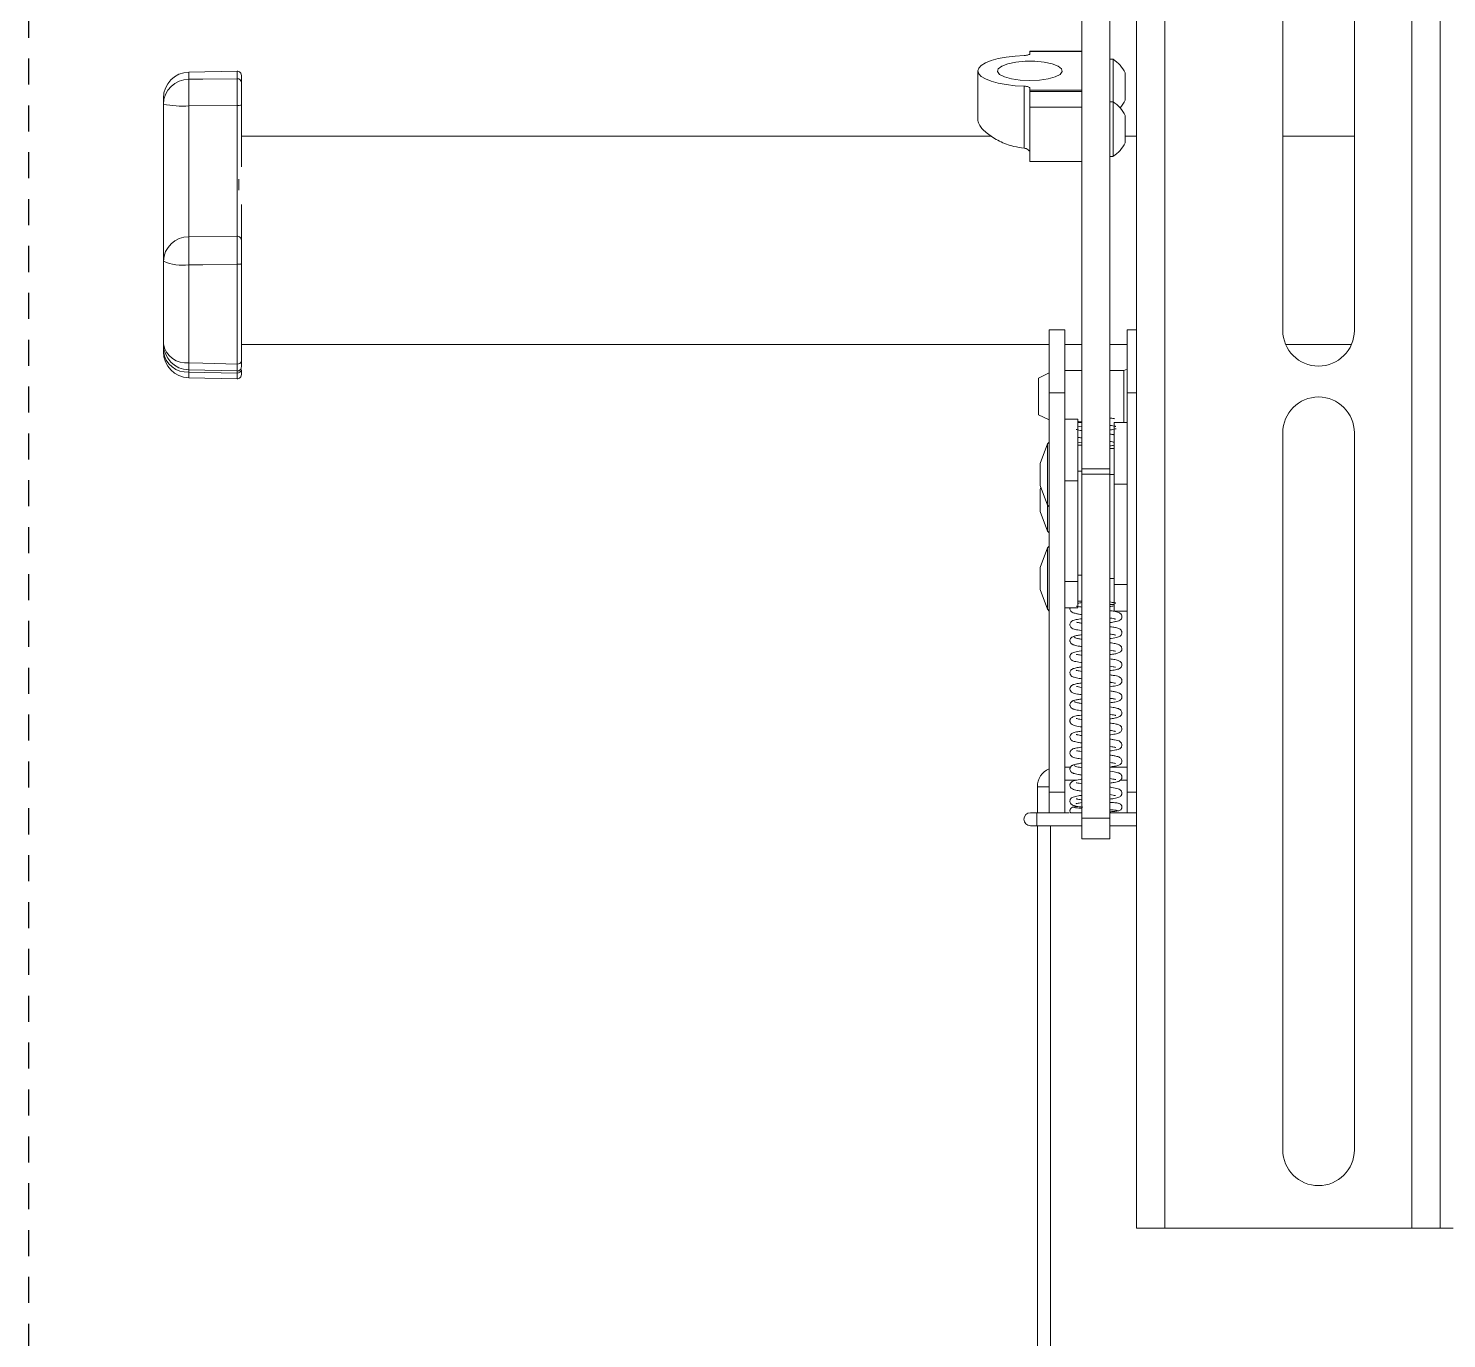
# Model space of a CAD drawing. Extents: x -382 to 1420, y -377 to 265.
# Drawn here: x 201.62 to 208.43, y -172.23 to -165.94 of the extents above; entities that cross this region are included whole.
import ezdxf

# ---------------------------------------------------------------- set-up
doc = ezdxf.new("R2010")
doc.units = 0
doc.header["$MEASUREMENT"] = 0
doc.linetypes.add('HIDDEN2', pattern=[0.1875, 0.125, -0.0625])
for name, color, linetype in [('AV-Anno-Iden', 154, 'CONTINUOUS'), ('AV-Detl-Obje-Brkt', 202, 'CONTINUOUS'), ('AV-Detl-Obje-Mont', 232, 'CONTINUOUS'), ('AV-Detl-Patt', 165, 'CONTINUOUS')]:
    doc.layers.add(name, color=color, linetype=linetype)

# ---------------------------------------------------------------- blocks, each defined once
blk = doc.blocks.new('A$C429A2651')
at = {"layer": 'AV-Detl-Obje-Brkt', "linetype": 'Continuous', "lineweight": 15}
for p, q in [((4.6736, 4.4204), (4.6736, 20.9101)), ((4.8093, 4.4204), (4.8093, 20.9101)), ((5.9961, 20.9101), (5.9961, 4.4204)), ((6.1319, 20.9101), (6.1319, 4.4204)), ((4.4115, 8.0661), (4.4115, 13.4628)), ((4.5459, 8.0661), (4.5459, 13.4628)), ((5.3762, 12.1734), (5.3762, 8.7307)), ((5.7198, 8.7307), (5.7198, 12.1734)), ((4.4115, 10.0707), (4.1617, 10.0707)), ((4.1617, 10.0693), (4.1617, 10.0707)), ((4.1617, 10.0693), (4.1617, 10.0591)), ((4.4115, 10.0693), (4.1617, 10.0693)), ((4.5609, 10.0321), (4.5459, 10.0321)), ((4.5609, 10.0321), (4.5609, 9.828)), ((3.9118, 9.7379), (3.9118, 9.9765)), ((4.6189, 9.9666), (4.6189, 9.8357)), ((4.1349, 9.6052), (4.1349, 9.9027)), ((4.1617, 9.8939), (4.1617, 9.8837)), ((4.1617, 9.8837), (4.4115, 9.8837)), ((4.1617, 9.878), (4.1617, 9.8837)), ((4.4115, 9.878), (4.1617, 9.878)), ((4.1617, 9.803), (4.1617, 9.878)), ((4.5609, 9.828), (4.5459, 9.828)), ((4.5609, 9.828), (4.5609, 9.5662)), ((4.1617, 9.803), (4.4115, 9.803)), ((4.1617, 9.5409), (4.1617, 9.803)), ((4.6189, 9.7626), (4.6189, 9.6316)), ((4.6736, 9.6627), (4.6189, 9.6627)), ((5.7198, 9.6627), (5.3762, 9.6627)), ((4.1617, 9.5409), (4.4115, 9.5409)), ((4.5459, 9.5662), (4.5609, 9.5662)), ((4.3288, 8.733), (4.2542, 8.733)), ((4.2542, 8.733), (4.2542, 8.4312)), ((4.3288, 8.733), (4.3288, 8.4312)), ((4.6736, 8.733), (4.6286, 8.733)), ((4.6286, 8.733), (4.6286, 8.4312)), ((4.3288, 8.6633), (4.4115, 8.6633)), ((4.5459, 8.6633), (4.6286, 8.6633)), ((5.39, 8.6633), (5.7061, 8.6633)), ((4.2542, 8.5266), (4.2036, 8.5019)), ((4.4115, 8.5384), (4.3288, 8.5384)), ((4.6133, 8.5384), (4.5459, 8.5384)), ((4.6286, 8.544), (4.6133, 8.5384)), ((4.6133, 8.5384), (4.6133, 8.4135)), ((4.2036, 8.5019), (4.2036, 8.4135)), ((4.2036, 8.4135), (4.2036, 8.3251)), ((4.3288, 8.4312), (4.2542, 8.4312)), ((4.2542, 7.539), (4.2542, 8.4312)), ((4.3288, 7.542), (4.3288, 8.4312)), ((4.6133, 8.4135), (4.6133, 8.2886)), ((4.6286, 7.6799), (4.6286, 8.4312)), ((4.6736, 8.4312), (4.6286, 8.4312)), ((4.2036, 8.3251), (4.2542, 8.3004)), ((4.3913, 8.3042), (4.3288, 8.3042)), ((4.3913, 8.3042), (4.3913, 8.0075)), ((4.3913, 8.2886), (4.4115, 8.2886)), ((4.4115, 8.2713), (4.3913, 8.2681)), ((4.6286, 8.2886), (4.5662, 8.2886)), ((4.5662, 7.9919), (4.5662, 8.2886)), ((4.2459, 8.1863), (4.2112, 8.091)), ((4.2542, 8.1946), (4.2459, 8.1863)), ((4.2459, 8.1863), (4.2459, 7.8911)), ((4.4115, 8.194), (4.3913, 8.191)), ((4.4115, 8.1793), (4.3913, 8.1793)), ((5.3762, 8.2389), (5.3762, 4.7961)), ((5.7198, 4.7961), (5.7198, 8.2389)), ((4.5662, 8.1637), (4.5459, 8.1637)), ((4.2112, 8.091), (4.2112, 7.9865)), ((4.4115, 8.0544), (4.3913, 8.0544)), ((4.4115, 8.0661), (4.5459, 8.0661)), ((4.4115, 8.0401), (4.4115, 8.0661)), ((4.5459, 8.0401), (4.4115, 8.0401)), ((4.4115, 6.3888), (4.4115, 8.0401)), ((4.5459, 8.0661), (4.5459, 8.0401)), ((4.5459, 6.3888), (4.5459, 8.0401)), ((4.5459, 8.0387), (4.5662, 8.0387)), ((4.2112, 7.9865), (4.2459, 7.8911)), ((4.2149, 7.9763), (4.2112, 7.966)), ((4.3913, 8.0075), (4.3288, 8.0075)), ((4.3913, 8.0075), (4.3913, 7.5254)), ((4.5662, 7.9919), (4.6286, 7.9919)), ((4.5662, 7.5098), (4.5662, 7.9919)), ((4.2112, 7.966), (4.2112, 7.8616)), ((4.2112, 7.8616), (4.2459, 7.7662)), ((4.2459, 7.8911), (4.2542, 7.8828)), ((4.2459, 7.8911), (4.2459, 7.7662)), ((4.2459, 7.7662), (4.2542, 7.7579)), ((4.2459, 7.6867), (4.2112, 7.5913)), ((4.2542, 7.6949), (4.2459, 7.6867)), ((4.2459, 7.6867), (4.2459, 7.3914)), ((4.6286, 7.5098), (4.6286, 7.6799)), ((4.2112, 7.5913), (4.2112, 7.4868)), ((4.2542, 7.4757), (4.2542, 7.539)), ((4.3288, 7.542), (4.3288, 7.5254)), ((4.3913, 7.5254), (4.3288, 7.5254)), ((4.3288, 7.5254), (4.3288, 7.5116)), ((4.3288, 6.5137), (4.3288, 7.5116)), ((4.4115, 7.5547), (4.3913, 7.5547)), ((4.3913, 7.5254), (4.3913, 7.3986)), ((4.5459, 7.539), (4.5662, 7.539)), ((4.5662, 7.5098), (4.6286, 7.5098)), ((4.5662, 7.3829), (4.5662, 7.5098)), ((4.6286, 7.4745), (4.6286, 7.5098)), ((4.2112, 7.4868), (4.2459, 7.3914)), ((4.2542, 6.5137), (4.2542, 7.4757)), ((4.3913, 7.4298), (4.4115, 7.4298)), ((4.6286, 6.5137), (4.6286, 7.4745)), ((4.2459, 7.3914), (4.2542, 7.3831)), ((4.3288, 7.3986), (4.3913, 7.3986)), ((4.5459, 7.4141), (4.5662, 7.4141)), ((4.5662, 7.3829), (4.6286, 7.3829)), ((4.3569, 6.6334), (4.3288, 6.6334)), ((4.6286, 6.6334), (4.5459, 6.6334)), ((4.1977, 6.5397), (4.1977, 6.4147)), ((4.2289, 6.5397), (4.1977, 6.5397)), ((4.2542, 6.5397), (4.2289, 6.5397)), ((4.3288, 6.5709), (4.3861, 6.5709)), ((4.5965, 6.5709), (4.6286, 6.5709)), ((4.2542, 6.5137), (4.3288, 6.5137)), ((4.2542, 6.4147), (4.2542, 6.5137)), ((4.3288, 6.5137), (4.3288, 6.4147)), ((4.6286, 6.4147), (4.6286, 6.5137)), ((4.6286, 6.5137), (4.6736, 6.5137)), ((4.1952, 6.4147), (4.1639, 6.4147)), ((4.2542, 6.4147), (4.1952, 6.4147)), ((4.1952, 6.3523), (4.1952, 6.4147)), ((4.3288, 6.4147), (4.2542, 6.4147)), ((4.3499, 6.4147), (4.3288, 6.4147)), ((4.6286, 6.4147), (4.5459, 6.4147)), ((4.6736, 6.4147), (4.6286, 6.4147)), ((4.1639, 6.3523), (4.1952, 6.3523)), ((4.1952, 6.3523), (4.4115, 6.3523)), ((4.1977, 6.3523), (4.1977, 1.2055)), ((4.2601, 1.2055), (4.2601, 6.3523)), ((4.4115, 6.3888), (4.5459, 6.3888)), ((4.4115, 6.2898), (4.4115, 6.3888)), ((4.5459, 6.3888), (4.5459, 6.2898)), ((4.5459, 6.3523), (4.6736, 6.3523)), ((4.5459, 6.2898), (4.4115, 6.2898)), ((4.8093, 4.4204), (4.6736, 4.4204)), ((5.9961, 4.4204), (4.8093, 4.4204)), ((6.1319, 4.4204), (5.9961, 4.4204)), ((6.1943, 4.4204), (6.1319, 4.4204))]:
    blk.add_line(p, q, dxfattribs=at)
at = {"layer": 'AV-Detl-Obje-Brkt', "linetype": 'Continuous', "lineweight": 15, "flags": 128}
for points in [[(4.1349, 10.0503), (4.0902, 10.0476), (4.0478, 10.0426), (4.0093, 10.0353), (3.9758, 10.0261), (3.9485, 10.0152), (3.9284, 10.003), (3.916, 9.99), (3.9118, 9.9765)], [(4.1617, 9.9301), (4.1157, 9.9322), (4.0737, 9.9382), (4.0396, 9.9476), (4.0163, 9.9595), (4.006, 9.973), (4.0094, 9.9868), (4.0264, 9.9997), (4.0555, 10.0105), (4.0939, 10.0183), (4.1384, 10.0224), (4.185, 10.0224), (4.2294, 10.0183), (4.2679, 10.0105), (4.2969, 9.9997), (4.3139, 9.9868), (4.3174, 9.973), (4.307, 9.9595), (4.2838, 9.9476), (4.2496, 9.9382), (4.2077, 9.9322), (4.1617, 9.9301)], [(4.1617, 10.0591), (4.1612, 10.0575), (4.1597, 10.0559), (4.1573, 10.0545), (4.154, 10.0532), (4.15, 10.0521), (4.1454, 10.0512), (4.1403, 10.0506), (4.1349, 10.0503)], [(3.9118, 9.9765), (3.916, 9.963), (3.9284, 9.9499), (3.9485, 9.9378), (3.9758, 9.9269), (4.0093, 9.9177), (4.0478, 9.9104), (4.0902, 9.9054), (4.1349, 9.9027)], [(4.1349, 9.9027), (4.1403, 9.9024), (4.1454, 9.9018), (4.15, 9.9009), (4.154, 9.8998), (4.1573, 9.8985), (4.1597, 9.897), (4.1612, 9.8955), (4.1617, 9.8939)]]:
    blk.add_lwpolyline(points, dxfattribs=at)
at = {"layer": 'AV-Detl-Obje-Brkt', "linetype": 'Continuous', "lineweight": 15}
for centre, radius, start, end in [((4.479, 9.9012), 0.1544, 25.07999, 57.96954), ((4.479, 9.6971), 0.1544, 25.07999, 57.96954), ((4.479, 9.9012), 0.1544, 318.64079, 334.92001), ((4.479, 9.6971), 0.1544, 302.03046, 334.92001), ((5.548, 8.7307), 0.1718, 180, 0), ((5.548, 8.2389), 0.1718, 0, 180), ((4.2913, 6.5397), 0.0937, 113.37828, 180), ((4.1639, 6.3835), 0.0312, 90, 270), ((5.548, 4.7961), 0.1718, 180, 0)]:
    blk.add_arc(centre, radius, start, end, dxfattribs=at)
for points, knots in [([(4.1349, 9.6052), (4.1178, 9.6076), (4.075, 9.6135), (4.0118, 9.6387), (3.954, 9.676), (3.9178, 9.7131), (3.9136, 9.7305), (3.9118, 9.7379)], [0, 0, 0, 0, 0.140515, 0.3521273, 0.5791279, 0.8190704, 1, 1, 1, 1]), ([(4.1588, 9.5912), (4.1571, 9.5936), (4.1536, 9.5985), (4.1449, 9.6036), (4.1381, 9.6047), (4.1349, 9.6052)], [0, 0, 0, 0, 0.349241, 0.699989, 1, 1, 1, 1]), ([(4.4115, 8.2494), (4.4064, 8.2502), (4.396, 8.2519), (4.3872, 8.2536), (4.3832, 8.2553), (4.3838, 8.2546), (4.3838, 8.2545)], [0, 0, 0, 0, 0.340241, 0.686109, 0.97012, 1, 1, 1, 1]), ([(4.3902, 8.2951), (4.3943, 8.2941), (4.4002, 8.2926), (4.409, 8.2914), (4.4115, 8.2911)], [0, 0, 0, 0, 0.709013, 1, 1, 1, 1]), ([(4.5695, 8.3059), (4.5693, 8.306), (4.5642, 8.3075), (4.556, 8.3085), (4.5469, 8.3097), (4.5459, 8.3098)], [0, 0, 0, 0, 0.042551, 0.902723, 1, 1, 1, 1]), ([(4.5459, 8.2744), (4.5507, 8.2737), (4.5614, 8.2721), (4.5713, 8.2697), (4.573, 8.2694), (4.5737, 8.2693)], [0, 0, 0, 0, 0.311943, 0.705689, 1, 1, 1, 1]), ([(4.5459, 8.2526), (4.5487, 8.2529), (4.5614, 8.2546), (4.5696, 8.2567), (4.576, 8.2583)], [0, 0, 0, 0, 0.218683, 1, 1, 1, 1]), ([(4.3913, 8.2176), (4.3966, 8.2164), (4.4023, 8.2152), (4.411, 8.214), (4.4115, 8.214)], [0, 0, 0, 0, 0.942095, 1, 1, 1, 1]), ([(4.5662, 8.2295), (4.5652, 8.2297), (4.5601, 8.2307), (4.5533, 8.2318), (4.5462, 8.2327), (4.5459, 8.2328)], [0, 0, 0, 0, 0.17621, 0.966962, 1, 1, 1, 1]), ([(4.5459, 8.1973), (4.5501, 8.1967), (4.5581, 8.1955), (4.5636, 8.1943), (4.5662, 8.1937)], [0, 0, 0, 0, 0.519506, 1, 1, 1, 1]), ([(4.5459, 8.1755), (4.5501, 8.1761), (4.5581, 8.1772), (4.5636, 8.1783), (4.5662, 8.1788)], [0, 0, 0, 0, 0.521344, 1, 1, 1, 1]), ([(4.5459, 7.4266), (4.5499, 7.426), (4.5595, 7.4245), (4.5687, 7.4227), (4.5734, 7.4214), (4.5735, 7.4216), (4.5736, 7.4216)], [0, 0, 0, 0, 0.247351, 0.60627, 0.912654, 1, 1, 1, 1]), ([(4.3547, 7.3986), (4.3544, 7.3977), (4.3532, 7.3943), (4.3546, 7.3884), (4.3585, 7.3816), (4.3678, 7.3745), (4.3801, 7.3716), (4.3965, 7.3684), (4.4072, 7.3668), (4.4115, 7.3662)], [0, 0, 0, 0, 0.031901, 0.123787, 0.201843, 0.335241, 0.663221, 0.864661, 1, 1, 1, 1]), ([(4.4115, 7.4017), (4.4077, 7.4022), (4.3981, 7.4037), (4.3889, 7.4055), (4.3841, 7.4069), (4.3839, 7.4067), (4.3839, 7.4067)], [0, 0, 0, 0, 0.242151, 0.601641, 0.90853, 1, 1, 1, 1]), ([(4.4115, 7.4235), (4.4047, 7.4226), (4.397, 7.4216), (4.3919, 7.4203), (4.3913, 7.4202)], [0, 0, 0, 0, 0.875893, 1, 1, 1, 1]), ([(4.5459, 7.4047), (4.5526, 7.4056), (4.5604, 7.4066), (4.5655, 7.4079), (4.5662, 7.4081)], [0, 0, 0, 0, 0.860367, 1, 1, 1, 1]), ([(4.5459, 7.3277), (4.5506, 7.3284), (4.5625, 7.33), (4.5808, 7.3338), (4.595, 7.338), (4.6026, 7.3484), (4.6039, 7.356), (4.603, 7.3632), (4.5987, 7.3699), (4.5885, 7.3771), (4.5747, 7.3802), (4.5579, 7.3833), (4.5481, 7.3846), (4.5459, 7.3849)], [0, 0, 0, 0, 0.0781, 0.196284, 0.393199, 0.466901, 0.496676, 0.524648, 0.58448, 0.653506, 0.844248, 0.966266, 1, 1, 1, 1]), ([(4.4115, 7.3464), (4.4092, 7.3461), (4.3958, 7.3442), (4.3787, 7.341), (4.3628, 7.3359), (4.3555, 7.3264), (4.3534, 7.3196), (4.3542, 7.3119), (4.362, 7.2991), (4.38, 7.2945), (4.3969, 7.2911), (4.4106, 7.2893), (4.4115, 7.2891)], [0, 0, 0, 0, 0.037753, 0.218278, 0.39161, 0.442489, 0.494454, 0.546567, 0.596896, 0.782774, 0.984751, 1, 1, 1, 1]), ([(4.4115, 7.3245), (4.4055, 7.3255), (4.3942, 7.3272), (4.3855, 7.3295), (4.3851, 7.3292), (4.385, 7.3291)], [0, 0, 0, 0, 0.4288088, 0.7997051, 1, 1, 1, 1]), ([(4.5459, 7.3496), (4.5462, 7.3495), (4.5527, 7.3486), (4.5613, 7.347), (4.5692, 7.3455), (4.5729, 7.3444), (4.573, 7.3445), (4.573, 7.3446)], [0, 0, 0, 0, 0.0162179, 0.4082786, 0.7417556, 0.8897331, 1, 1, 1, 1]), ([(4.5459, 7.2506), (4.5479, 7.2509), (4.5636, 7.253), (4.5808, 7.2566), (4.5947, 7.2613), (4.6013, 7.2696), (4.6034, 7.2748), (4.6039, 7.2811), (4.602, 7.2883), (4.597, 7.2943), (4.5876, 7.3001), (4.5765, 7.3027), (4.5597, 7.306), (4.5486, 7.3075), (4.5459, 7.3078)], [0, 0, 0, 0, 0.030663, 0.248364, 0.405829, 0.440289, 0.475985, 0.51301, 0.547455, 0.600991, 0.647698, 0.824906, 0.9575, 1, 1, 1, 1]), ([(4.3751, 7.2616), (4.3724, 7.2611), (4.3668, 7.26), (4.3589, 7.2548), (4.3546, 7.2475), (4.3536, 7.241), (4.3543, 7.2347), (4.3577, 7.2283), (4.365, 7.2221), (4.371, 7.2208), (4.3747, 7.22)], [0, 0, 0, 0, 0.129807, 0.271078, 0.420769, 0.496096, 0.569304, 0.703689, 0.819353, 1, 1, 1, 1]), ([(4.3667, 7.2242), (4.3672, 7.2232), (4.368, 7.2214), (4.3778, 7.2179), (4.3918, 7.2148), (4.4078, 7.2127), (4.4115, 7.2122)], [0, 0, 0, 0, 0.2335179, 0.4573663, 0.8748309, 1, 1, 1, 1]), ([(4.4115, 7.2694), (4.404, 7.2682), (4.3881, 7.2658), (4.3717, 7.262), (4.3687, 7.2593), (4.3672, 7.2579)], [0, 0, 0, 0, 0.300587, 0.637939, 1, 1, 1, 1]), ([(4.4115, 7.2475), (4.4095, 7.2478), (4.4004, 7.2491), (4.3886, 7.2514), (4.3774, 7.2546), (4.3765, 7.2567), (4.376, 7.2578)], [0, 0, 0, 0, 0.085119, 0.376156, 0.682171, 1, 1, 1, 1]), ([(4.5459, 7.2725), (4.548, 7.2722), (4.5549, 7.2712), (4.5633, 7.2697), (4.5712, 7.2678), (4.572, 7.2679), (4.5724, 7.268)], [0, 0, 0, 0, 0.129196, 0.444225, 0.725636, 1, 1, 1, 1]), ([(4.5459, 7.1736), (4.5543, 7.1748), (4.5702, 7.1772), (4.5866, 7.1812), (4.5978, 7.1868), (4.6028, 7.1956), (4.604, 7.2018), (4.6028, 7.2088), (4.596, 7.2196), (4.5805, 7.2249), (4.5657, 7.2279), (4.5508, 7.2301), (4.5459, 7.2308)], [0, 0, 0, 0, 0.147847, 0.28023, 0.422879, 0.463949, 0.50806, 0.554553, 0.599433, 0.750273, 0.918209, 1, 1, 1, 1]), ([(4.4115, 7.1923), (4.4104, 7.1921), (4.396, 7.1902), (4.3779, 7.1867), (4.3623, 7.1813), (4.3556, 7.1725), (4.3539, 7.1666), (4.3537, 7.16), (4.3563, 7.1531), (4.3642, 7.1451), (4.3777, 7.1408), (4.3948, 7.1373), (4.4097, 7.1353), (4.4115, 7.135)], [0, 0, 0, 0, 0.018175, 0.227713, 0.392425, 0.456675, 0.48402, 0.50876, 0.559416, 0.614865, 0.76268, 0.970733, 1, 1, 1, 1]), ([(4.4115, 7.1704), (4.4096, 7.1707), (4.4027, 7.1717), (4.3945, 7.1732), (4.3864, 7.1751), (4.3852, 7.1752), (4.3847, 7.1753)], [0, 0, 0, 0, 0.12728, 0.461572, 0.749349, 1, 1, 1, 1]), ([(4.5459, 7.1954), (4.5465, 7.1953), (4.553, 7.1944), (4.562, 7.1927), (4.5704, 7.1912), (4.5738, 7.1898), (4.5733, 7.1905), (4.5732, 7.1905)], [0, 0, 0, 0, 0.030421, 0.389603, 0.703312, 0.972183, 1, 1, 1, 1]), ([(4.5459, 7.0965), (4.5479, 7.0967), (4.5613, 7.0986), (4.5783, 7.1021), (4.5915, 7.1054), (4.6004, 7.1139), (4.6037, 7.1211), (4.6038, 7.1287), (4.6009, 7.1359), (4.5954, 7.1415), (4.5859, 7.1463), (4.5726, 7.1497), (4.5546, 7.1523), (4.5459, 7.1536)], [0, 0, 0, 0, 0.0326335, 0.2164215, 0.3712337, 0.4163052, 0.4669463, 0.5157834, 0.5575965, 0.6224051, 0.6883525, 0.8498151, 1, 1, 1, 1]), ([(4.4115, 7.115), (4.4037, 7.1139), (4.3857, 7.1113), (4.3724, 7.108), (4.3632, 7.1036), (4.3579, 7.0987), (4.3545, 7.093), (4.3534, 7.0858), (4.3552, 7.0779), (4.3627, 7.0687), (4.3755, 7.0643), (4.3921, 7.0607), (4.4072, 7.0586), (4.4115, 7.0579)], [0, 0, 0, 0, 0.13061, 0.29855, 0.372271, 0.411014, 0.452739, 0.496548, 0.536645, 0.603269, 0.743709, 0.927012, 1, 1, 1, 1]), ([(4.4115, 7.0933), (4.407, 7.094), (4.3977, 7.0955), (4.3887, 7.0973), (4.3843, 7.0985), (4.3837, 7.0986), (4.3836, 7.0986)], [0, 0, 0, 0, 0.300919, 0.613375, 0.884408, 1, 1, 1, 1]), ([(4.5459, 7.1184), (4.5461, 7.1183), (4.5523, 7.1175), (4.5609, 7.1159), (4.5697, 7.1143), (4.5735, 7.1129), (4.573, 7.1137), (4.5729, 7.1138)], [0, 0, 0, 0, 0.0074352, 0.3593007, 0.6698616, 0.9398258, 1, 1, 1, 1]), ([(4.4115, 7.038), (4.4081, 7.0376), (4.3943, 7.0358), (4.3793, 7.0326), (4.3634, 7.0281), (4.3547, 7.0173), (4.3535, 7.0091), (4.355, 7.001), (4.3674, 6.9869), (4.3825, 6.9855), (4.4043, 6.9821), (4.4115, 6.981)], [0, 0, 0, 0, 0.0527901, 0.2153621, 0.3659409, 0.4575732, 0.5036105, 0.5475925, 0.6283384, 0.8773692, 1, 1, 1, 1]), ([(4.4115, 7.0162), (4.411, 7.0163), (4.404, 7.0173), (4.3951, 7.0189), (4.3861, 7.021), (4.3852, 7.0209), (4.3848, 7.0208)], [0, 0, 0, 0, 0.028235, 0.4187656, 0.75516, 1, 1, 1, 1]), ([(4.5459, 7.0194), (4.551, 7.0201), (4.5672, 7.0225), (4.5855, 7.0267), (4.5976, 7.032), (4.6026, 7.0413), (4.6039, 7.0465), (4.6034, 7.0522), (4.6011, 7.0584), (4.5909, 7.0694), (4.5764, 7.0715), (4.5571, 7.0751), (4.5482, 7.0763), (4.5459, 7.0767)], [0, 0, 0, 0, 0.085153, 0.275657, 0.428579, 0.460914, 0.491602, 0.521411, 0.551211, 0.611952, 0.856873, 0.963323, 1, 1, 1, 1]), ([(4.5459, 7.0412), (4.5475, 7.041), (4.5544, 7.04), (4.5628, 7.0385), (4.5711, 7.0366), (4.5727, 7.0363), (4.5735, 7.0361)], [0, 0, 0, 0, 0.101097, 0.44394, 0.743171, 1, 1, 1, 1]), ([(4.3748, 6.9532), (4.3722, 6.9527), (4.3666, 6.9516), (4.3588, 6.9464), (4.3545, 6.9392), (4.3536, 6.9326), (4.3544, 6.9264), (4.3578, 6.9199), (4.3652, 6.9138), (4.3712, 6.9124), (4.3749, 6.9116)], [0, 0, 0, 0, 0.127763, 0.267597, 0.416503, 0.491671, 0.564853, 0.699535, 0.815993, 1, 1, 1, 1]), ([(4.4115, 6.961), (4.4082, 6.9606), (4.3972, 6.959), (4.3829, 6.9563), (4.3697, 6.9529), (4.3679, 6.9505), (4.367, 6.9493)], [0, 0, 0, 0, 0.117801, 0.393362, 0.687347, 1, 1, 1, 1]), ([(4.4115, 6.9392), (4.4101, 6.9394), (4.4015, 6.9406), (4.3898, 6.9429), (4.3778, 6.946), (4.3764, 6.9482), (4.3756, 6.9493)], [0, 0, 0, 0, 0.06102, 0.358484, 0.67163, 1, 1, 1, 1]), ([(4.5459, 6.9425), (4.5543, 6.9437), (4.5727, 6.9464), (4.5865, 6.9499), (4.5964, 6.9553), (4.6012, 6.9608), (4.6034, 6.9668), (4.604, 6.9737), (4.6015, 6.981), (4.5962, 6.9866), (4.5879, 6.9915), (4.5765, 6.9945), (4.5604, 6.9975), (4.5497, 6.999), (4.5459, 6.9996)], [0, 0, 0, 0, 0.140528, 0.311507, 0.381675, 0.444464, 0.474465, 0.503736, 0.557385, 0.604428, 0.657986, 0.824123, 0.937439, 1, 1, 1, 1]), ([(4.5459, 6.9642), (4.5481, 6.9639), (4.5584, 6.9623), (4.5681, 6.9605), (4.5729, 6.9589), (4.5726, 6.9595), (4.5725, 6.9597)], [0, 0, 0, 0, 0.1431232, 0.6713056, 0.9220991, 1, 1, 1, 1]), ([(4.4115, 6.884), (4.4104, 6.8838), (4.3961, 6.8819), (4.3783, 6.8785), (4.3631, 6.8734), (4.3561, 6.8651), (4.3541, 6.8595), (4.3536, 6.8547), (4.3543, 6.8503), (4.3564, 6.8451), (4.3633, 6.8373), (4.3763, 6.8329), (4.3933, 6.8293), (4.4089, 6.8271), (4.4115, 6.8267)], [0, 0, 0, 0, 0.017855, 0.226695, 0.386733, 0.449627, 0.476996, 0.501901, 0.526399, 0.55178, 0.605654, 0.74911, 0.957343, 1, 1, 1, 1]), ([(4.367, 6.9155), (4.3676, 6.9145), (4.3688, 6.9127), (4.3792, 6.9093), (4.3931, 6.9063), (4.4085, 6.9043), (4.4115, 6.9038)], [0, 0, 0, 0, 0.2387093, 0.467695, 0.8950386, 1, 1, 1, 1]), ([(4.5459, 6.8653), (4.5537, 6.8664), (4.5692, 6.8687), (4.586, 6.8727), (4.5977, 6.8783), (4.6028, 6.8873), (4.604, 6.8936), (4.6028, 6.9007), (4.596, 6.9113), (4.5808, 6.9166), (4.5662, 6.9195), (4.5512, 6.9217), (4.5459, 6.9225)], [0, 0, 0, 0, 0.135487, 0.269288, 0.420207, 0.462778, 0.507635, 0.554096, 0.598462, 0.74633, 0.910763, 1, 1, 1, 1]), ([(4.5459, 6.8871), (4.5469, 6.887), (4.5539, 6.886), (4.563, 6.8843), (4.571, 6.8827), (4.5741, 6.8814), (4.5736, 6.882), (4.5735, 6.8821)], [0, 0, 0, 0, 0.0587548, 0.4144469, 0.7212381, 0.9802543, 1, 1, 1, 1]), ([(4.4115, 6.8621), (4.4101, 6.8623), (4.3994, 6.8639), (4.3893, 6.8657), (4.3843, 6.8675), (4.3846, 6.867), (4.3846, 6.867)], [0, 0, 0, 0, 0.096618, 0.70817, 0.980058, 1, 1, 1, 1]), ([(4.5459, 6.7882), (4.5476, 6.7884), (4.5605, 6.7902), (4.5774, 6.7936), (4.5912, 6.797), (4.6005, 6.8057), (4.6038, 6.8133), (4.6036, 6.8209), (4.5993, 6.831), (4.5875, 6.8377), (4.5726, 6.8413), (4.5547, 6.844), (4.5459, 6.8454)], [0, 0, 0, 0, 0.026991, 0.20884, 0.365531, 0.413466, 0.467618, 0.518296, 0.56077, 0.689434, 0.848343, 1, 1, 1, 1]), ([(4.4115, 6.8067), (4.4044, 6.8057), (4.3867, 6.8033), (4.3729, 6.7998), (4.3631, 6.7954), (4.3565, 6.7894), (4.3536, 6.781), (4.354, 6.7724), (4.3605, 6.7617), (4.3732, 6.7566), (4.3898, 6.7528), (4.4058, 6.7505), (4.4115, 6.7496)], [0, 0, 0, 0, 0.116425, 0.289804, 0.363407, 0.436666, 0.476214, 0.51533, 0.583598, 0.719867, 0.899968, 1, 1, 1, 1]), ([(4.4115, 6.785), (4.4071, 6.7857), (4.3981, 6.7871), (4.3892, 6.7889), (4.3844, 6.7902), (4.3837, 6.7903), (4.3835, 6.7904)], [0, 0, 0, 0, 0.292249, 0.607105, 0.879936, 1, 1, 1, 1]), ([(4.5459, 6.8101), (4.5509, 6.8093), (4.5607, 6.8077), (4.569, 6.8062), (4.5728, 6.8049), (4.5724, 6.8057), (4.5724, 6.8058)], [0, 0, 0, 0, 0.342956, 0.66982, 0.954984, 1, 1, 1, 1]), ([(4.5459, 6.7111), (4.5509, 6.7118), (4.5668, 6.7141), (4.5848, 6.7183), (4.5965, 6.7229), (4.6024, 6.7321), (4.6039, 6.7381), (4.6034, 6.7442), (4.6008, 6.7506), (4.5903, 6.7612), (4.5757, 6.7633), (4.5566, 6.7669), (4.548, 6.7681), (4.5459, 6.7684)], [0, 0, 0, 0, 0.084003, 0.270919, 0.420816, 0.454945, 0.489188, 0.523081, 0.555626, 0.618134, 0.862461, 0.966769, 1, 1, 1, 1]), ([(4.4115, 6.7299), (4.4098, 6.7296), (4.3976, 6.7279), (4.3816, 6.7248), (4.3663, 6.7212), (4.3559, 6.7115), (4.3535, 6.7027), (4.3542, 6.6947), (4.3642, 6.6801), (4.3805, 6.6777), (4.4025, 6.6741), (4.4115, 6.6726)], [0, 0, 0, 0, 0.0278989, 0.1988562, 0.3447107, 0.4342861, 0.4826008, 0.527414, 0.6035739, 0.8386615, 1, 1, 1, 1]), ([(4.4115, 6.708), (4.4109, 6.7081), (4.4037, 6.7091), (4.3948, 6.7107), (4.3862, 6.7127), (4.3855, 6.7124), (4.3852, 6.7123)], [0, 0, 0, 0, 0.03898, 0.428247, 0.767, 1, 1, 1, 1]), ([(4.5459, 6.733), (4.5463, 6.7329), (4.5523, 6.7321), (4.5606, 6.7306), (4.5692, 6.7289), (4.5737, 6.7275), (4.5736, 6.7278), (4.5736, 6.7278)], [0, 0, 0, 0, 0.020121, 0.366596, 0.670928, 0.93429, 1, 1, 1, 1]), ([(4.5459, 6.6342), (4.5535, 6.6353), (4.5715, 6.6378), (4.5872, 6.6417), (4.5987, 6.648), (4.6027, 6.6564), (4.6041, 6.6621), (4.6028, 6.6703), (4.5981, 6.6767), (4.5889, 6.6831), (4.5769, 6.686), (4.5604, 6.6892), (4.5496, 6.6908), (4.5459, 6.6913)], [0, 0, 0, 0, 0.126316, 0.298549, 0.431195, 0.459148, 0.485217, 0.534859, 0.58727, 0.647412, 0.822744, 0.939559, 1, 1, 1, 1]), ([(4.3747, 6.6449), (4.3721, 6.6443), (4.3665, 6.6433), (4.3587, 6.638), (4.3545, 6.6308), (4.3536, 6.6243), (4.3544, 6.618), (4.3578, 6.6115), (4.3653, 6.6054), (4.3714, 6.604), (4.3752, 6.6032)], [0, 0, 0, 0, 0.125743, 0.264127, 0.412059, 0.486916, 0.559928, 0.694785, 0.812142, 1, 1, 1, 1]), ([(4.4115, 6.6527), (4.4074, 6.6522), (4.3956, 6.6505), (4.381, 6.6477), (4.3686, 6.6442), (4.3673, 6.6418), (4.3667, 6.6406)], [0, 0, 0, 0, 0.145455, 0.41253, 0.697249, 1, 1, 1, 1]), ([(4.4115, 6.6309), (4.4075, 6.6315), (4.3978, 6.633), (4.3865, 6.6354), (4.3775, 6.638), (4.3761, 6.6398), (4.3754, 6.6407)], [0, 0, 0, 0, 0.185254, 0.447158, 0.718801, 1, 1, 1, 1]), ([(4.5459, 6.6559), (4.5465, 6.6558), (4.5564, 6.6544), (4.5661, 6.6527), (4.5728, 6.6506), (4.5726, 6.6512), (4.5725, 6.6514)], [0, 0, 0, 0, 0.0342335, 0.6168989, 0.8756246, 1, 1, 1, 1]), ([(4.5459, 6.557), (4.5532, 6.558), (4.5669, 6.56), (4.5828, 6.5639), (4.5902, 6.5655), (4.5985, 6.5721), (4.6018, 6.5769), (4.6037, 6.5823), (4.6037, 6.5886), (4.6014, 6.5957), (4.5933, 6.6045), (4.5783, 6.6087), (4.5611, 6.6123), (4.5465, 6.6142), (4.5459, 6.6143)], [0, 0, 0, 0, 0.12708, 0.239576, 0.37722, 0.418111, 0.445579, 0.478681, 0.515532, 0.550842, 0.61631, 0.774157, 0.990694, 1, 1, 1, 1]), ([(4.4115, 6.5757), (4.4087, 6.5753), (4.3923, 6.573), (4.3745, 6.5694), (4.3604, 6.5635), (4.3552, 6.5546), (4.3538, 6.55), (4.3537, 6.5448), (4.3553, 6.5386), (4.3598, 6.5324), (4.37, 6.526), (4.3845, 6.5228), (4.4014, 6.5198), (4.4106, 6.5185), (4.4115, 6.5184)], [0, 0, 0, 0, 0.045527, 0.264828, 0.421779, 0.453285, 0.482203, 0.509047, 0.536217, 0.593295, 0.660444, 0.857447, 0.985574, 1, 1, 1, 1]), ([(4.3673, 6.6068), (4.3683, 6.6058), (4.3701, 6.6038), (4.3798, 6.6009), (4.3939, 6.5982), (4.4043, 6.5964), (4.4113, 6.5955), (4.4115, 6.5955)], [0, 0, 0, 0, 0.265927, 0.520017, 0.762522, 0.993546, 1, 1, 1, 1]), ([(4.4115, 6.5539), (4.4068, 6.5546), (4.396, 6.5562), (4.3861, 6.5585), (4.3844, 6.5589), (4.3837, 6.559)], [0, 0, 0, 0, 0.313196, 0.707784, 1, 1, 1, 1]), ([(4.5459, 6.5788), (4.5512, 6.578), (4.5616, 6.5763), (4.5703, 6.5746), (4.5744, 6.5729), (4.5737, 6.5737), (4.5737, 6.5737)], [0, 0, 0, 0, 0.345095, 0.689768, 0.972126, 1, 1, 1, 1]), ([(4.4129, 6.4989), (4.4067, 6.4979), (4.3891, 6.4953), (4.3732, 6.4917), (4.3635, 6.4873), (4.3585, 6.4828), (4.3552, 6.478), (4.3534, 6.4711), (4.3545, 6.4628), (4.3602, 6.4547), (4.3682, 6.4505), (4.3835, 6.4456), (4.4039, 6.4426), (4.4152, 6.441)], [0, 0, 0, 0, 0.1029194, 0.2928975, 0.3720146, 0.4092107, 0.4464255, 0.4846785, 0.5211964, 0.5831074, 0.6693573, 0.8173206, 1, 1, 1, 1]), ([(4.4115, 6.4767), (4.4086, 6.4771), (4.4005, 6.4782), (4.3921, 6.4798), (4.3866, 6.4809), (4.3844, 6.4816), (4.3846, 6.4812), (4.3846, 6.4811)], [0, 0, 0, 0, 0.184907, 0.514627, 0.778385, 0.977784, 1, 1, 1, 1]), ([(4.5459, 6.4799), (4.5526, 6.4809), (4.5706, 6.4836), (4.5853, 6.4869), (4.5959, 6.4925), (4.6009, 6.4979), (4.6032, 6.5036), (4.6039, 6.5088), (4.6031, 6.5139), (4.6004, 6.5201), (4.5944, 6.5256), (4.5807, 6.5315), (4.5649, 6.5345), (4.5485, 6.5368), (4.5459, 6.5371)], [0, 0, 0, 0, 0.116715, 0.31505, 0.387981, 0.44856, 0.47668, 0.503596, 0.53204, 0.56465, 0.643434, 0.73641, 0.958573, 1, 1, 1, 1]), ([(4.5459, 6.5018), (4.5513, 6.5009), (4.5621, 6.4993), (4.5709, 6.4971), (4.5717, 6.4974), (4.572, 6.4975)], [0, 0, 0, 0, 0.377037, 0.753967, 1, 1, 1, 1]), ([(4.3724, 6.4421), (4.3702, 6.4418), (4.3653, 6.4412), (4.3596, 6.4374), (4.3561, 6.4328), (4.3543, 6.4285), (4.3536, 6.4239), (4.3542, 6.4194), (4.3553, 6.4163), (4.3563, 6.4148), (4.3565, 6.4146)], [0, 0, 0, 0, 0.179272, 0.390023, 0.506106, 0.625906, 0.746021, 0.862904, 0.97357, 1, 1, 1, 1]), ([(4.4115, 6.4147), (4.4009, 6.4147), (4.3796, 6.4147), (4.3601, 6.4147), (4.3579, 6.4147), (4.3568, 6.4147)], [0, 0, 0, 0, 0.340523, 0.684543, 1, 1, 1, 1]), ([(4.3924, 6.4448), (4.3872, 6.4443), (4.373, 6.4431), (4.3709, 6.4419), (4.3696, 6.4411)], [0, 0, 0, 0, 0.370175, 1, 1, 1, 1]), ([(4.4115, 6.4362), (4.4088, 6.4364), (4.3943, 6.4373), (4.3779, 6.4389), (4.3747, 6.4404), (4.3731, 6.4411)], [0, 0, 0, 0, 0.106658, 0.557416, 1, 1, 1, 1]), ([(4.3839, 6.4583), (4.384, 6.4582), (4.384, 6.4579), (4.3881, 6.4591), (4.3971, 6.461), (4.407, 6.4625), (4.4115, 6.4632)], [0, 0, 0, 0, 0.075657, 0.367905, 0.708822, 1, 1, 1, 1]), ([(4.5878, 6.4591), (4.5859, 6.4599), (4.582, 6.4614), (4.5643, 6.4631), (4.5491, 6.4641), (4.5459, 6.4643)], [0, 0, 0, 0, 0.443754, 0.885761, 1, 1, 1, 1]), ([(4.5459, 6.4293), (4.5487, 6.4291), (4.5631, 6.4282), (4.5795, 6.4266), (4.5827, 6.4251), (4.5844, 6.4244)], [0, 0, 0, 0, 0.104893, 0.555549, 1, 1, 1, 1]), ([(4.5459, 6.4192), (4.5492, 6.4194), (4.5645, 6.4203), (4.5822, 6.422), (4.586, 6.4236), (4.5879, 6.4243)], [0, 0, 0, 0, 0.117326, 0.557771, 1, 1, 1, 1]), ([(4.585, 6.4234), (4.5873, 6.4237), (4.5921, 6.4243), (4.5978, 6.4281), (4.6014, 6.4327), (4.6032, 6.437), (4.6039, 6.4416), (4.6033, 6.4461), (4.6018, 6.4501), (4.5989, 6.4542), (4.5934, 6.4587), (4.5881, 6.4596), (4.585, 6.4601)], [0, 0, 0, 0, 0.118103, 0.25711, 0.333722, 0.41281, 0.492129, 0.569334, 0.642454, 0.710187, 0.827404, 1, 1, 1, 1])]:
    blk.add_open_spline(points, degree=3, knots=knots, dxfattribs=at)
at = {"layer": 'AV-Detl-Obje-Mont', "linetype": 'Continuous', "lineweight": 15}
for p, q in [((0.3544, 9.9747), (0.1227, 9.9706)), ((0.1227, 9.9706), (0.1227, 9.9363)), ((0.3544, 9.939), (0.3544, 9.9747)), ((0.3748, 9.9547), (0.3748, 9.9199)), ((0, 9.8167), (0, 9.8457)), ((0, 9.0632), (0, 9.8167)), ((0.3544, 9.8106), (0.1227, 9.8082)), ((0.3544, 9.1824), (0.3544, 9.8106)), ((0.3748, 9.8121), (0.3748, 9.5162)), ((0.1227, 9.8082), (0.1227, 9.1796)), ((3.9786, 9.6627), (0.3748, 9.6627)), ((0.3623, 9.4571), (0.3623, 9.4035)), ((0.3748, 9.3348), (0.3748, 9.1637)), ((0.1227, 9.1796), (0.3544, 9.1824)), ((0, 8.6656), (0, 9.0632)), ((0.1227, 9.0449), (0.1227, 8.5746)), ((0.3544, 8.5691), (0.3544, 9.0481)), ((0.3748, 9.051), (0.3748, 8.5837)), ((0, 8.6281), (0, 8.6656)), ((0.3748, 8.6633), (4.2542, 8.6633)), ((0.1221, 8.5407), (0.3543, 8.5356)), ((0.1227, 8.5411), (0.1227, 8.5306)), ((0.1227, 8.5306), (0.3544, 8.5258)), ((0.3544, 8.5258), (0.3544, 8.5378)), ((0.1221, 8.5032), (0.3543, 8.498))]:
    blk.add_line(p, q, dxfattribs=at)
at = {"layer": 'AV-Detl-Obje-Mont', "linetype": 'Continuous', "lineweight": 15, "flags": 128}
for points in [[(0.1227, 9.9363), (0.1888, 9.9371), (0.3544, 9.939)], [(0.3544, 9.0481), (0.1888, 9.0459), (0.1227, 9.0449)], [(0.1227, 8.5306), (0.1225, 8.5189), (0.1223, 8.5103), (0.1222, 8.505), (0.1221, 8.5032), (0.1221, 8.5032)], [(0.1227, 8.5746), (0.1888, 8.573), (0.3544, 8.5691)]]:
    blk.add_lwpolyline(points, dxfattribs=at)
at = {"layer": 'AV-Detl-Obje-Mont', "linetype": 'Continuous', "lineweight": 15}
for centre, radius, start, end in [((0.1249, 9.8457), 0.1249, 91, 180), ((0.3548, 9.9547), 0.02, 0, 91), ((0.1222, 9.814), 0.1222, 89.75316, 178.75696), ((3.2619, 9.8723), 3.1398, 178.8316, 181.1684), ((0.3552, 9.9195), 0.0196, 1.34407, 92.22573), ((0.0926, 10.2651), 0.4579, 258.33728, 273.78006), ((0.3595, 9.8827), 0.0723, 265.94086, 282.15138), ((0.1206, 9.0589), 0.1207, 88.99915, 177.95014), ((3.6467, 9.1123), 3.5246, 178.9056, 181.0944), ((0.3554, 9.163), 0.0194, 2.09034, 92.86063), ((0.0931, 9.2673), 0.2244, 245.48252, 277.59127), ((0.3595, 9.0864), 0.0386, 262.48045, 293.35887), ((0.1249, 8.6656), 0.1249, 180, 268.72556), ((0.1097, 8.6853), 0.1114, 190.15197, 276.73862), ((0.1249, 8.6281), 0.1249, 180, 268.72131), ((0.1122, 8.6434), 0.1132, 187.75529, 275.33688), ((0.357, 8.5869), 0.0181, 261.8, 349.64464), ((2.2639, 8.5199), 2.1418, 178.53598, 179.44259), ((0.3567, 8.5439), 0.0183, 262.95056, 351.82643), ((0.3548, 8.518), 0.02, 268.80378, 0.00032), ((0.3548, 8.5555), 0.02, 269.34045, 0.00024)]:
    blk.add_arc(centre, radius, start, end, dxfattribs=at)
for points, knots in [([(0.3544, 9.8106), (0.3544, 9.8248), (0.3543, 9.853), (0.3543, 9.8916), (0.3543, 9.9229), (0.3544, 9.9337), (0.3544, 9.939)], [0, 0, 0, 0, 0.250748, 0.501501, 0.752227, 1, 1, 1, 1]), ([(0.3748, 9.9199), (0.3748, 9.9154), (0.3748, 9.9064), (0.3748, 9.8801), (0.3748, 9.8477), (0.3748, 9.8239), (0.3748, 9.8121)], [0, 0, 0, 0, 0.247775, 0.498499, 0.74925, 1, 1, 1, 1]), ([(0.3544, 9.0481), (0.3544, 9.0622), (0.3543, 9.0905), (0.3543, 9.1303), (0.3543, 9.1636), (0.3544, 9.1761), (0.3544, 9.1824)], [0, 0, 0, 0, 0.250748, 0.501501, 0.752227, 1, 1, 1, 1]), ([(0.3748, 9.1637), (0.3748, 9.1585), (0.3748, 9.1479), (0.3748, 9.12), (0.3748, 9.0865), (0.3748, 9.0628), (0.3748, 9.051)], [0, 0, 0, 0, 0.247775, 0.498499, 0.74925, 1, 1, 1, 1]), ([(0.3748, 8.5837), (0.3748, 8.5767), (0.3748, 8.5628), (0.3748, 8.5546), (0.3748, 8.5563), (0.3748, 8.5566)], [0, 0, 0, 0, 0.446665, 0.898647, 1, 1, 1, 1]), ([(0.3543, 8.5368), (0.3543, 8.5365), (0.3543, 8.5344), (0.3543, 8.5442), (0.3544, 8.5608), (0.3544, 8.5691)], [0, 0, 0, 0, 0.107169, 0.556229, 1, 1, 1, 1]), ([(0.3543, 8.4982), (0.3543, 8.4981), (0.3543, 8.4958), (0.3543, 8.5036), (0.3544, 8.5184), (0.3544, 8.5258)], [0, 0, 0, 0, 0.013045, 0.509446, 1, 1, 1, 1]), ([(0.3748, 8.5413), (0.3748, 8.5351), (0.3748, 8.5227), (0.3748, 8.5161), (0.3748, 8.518), (0.3748, 8.5181)], [0, 0, 0, 0, 0.493798, 0.993474, 1, 1, 1, 1])]:
    blk.add_open_spline(points, degree=3, knots=knots, dxfattribs=at)

msp = doc.modelspace()

# ---------------------------------------------------------------- linework, layer by layer
at = {"layer": 'AV-Detl-Patt', "color": 253, "linetype": 'HIDDEN2'}
msp.add_lwpolyline([(201.61932, -175.46274), (237.61932, -175.46274), (237.61932, -151.46274), (201.61932, -151.46274)], close=True, dxfattribs=at)

# ---------------------------------------------------------------- block references
at = {"layer": 'AV-Anno-Iden'}
msp.add_blockref('A$C429A2651', (202.26765, -176.12359), dxfattribs=at)

doc.saveas('drawing.dxf')
